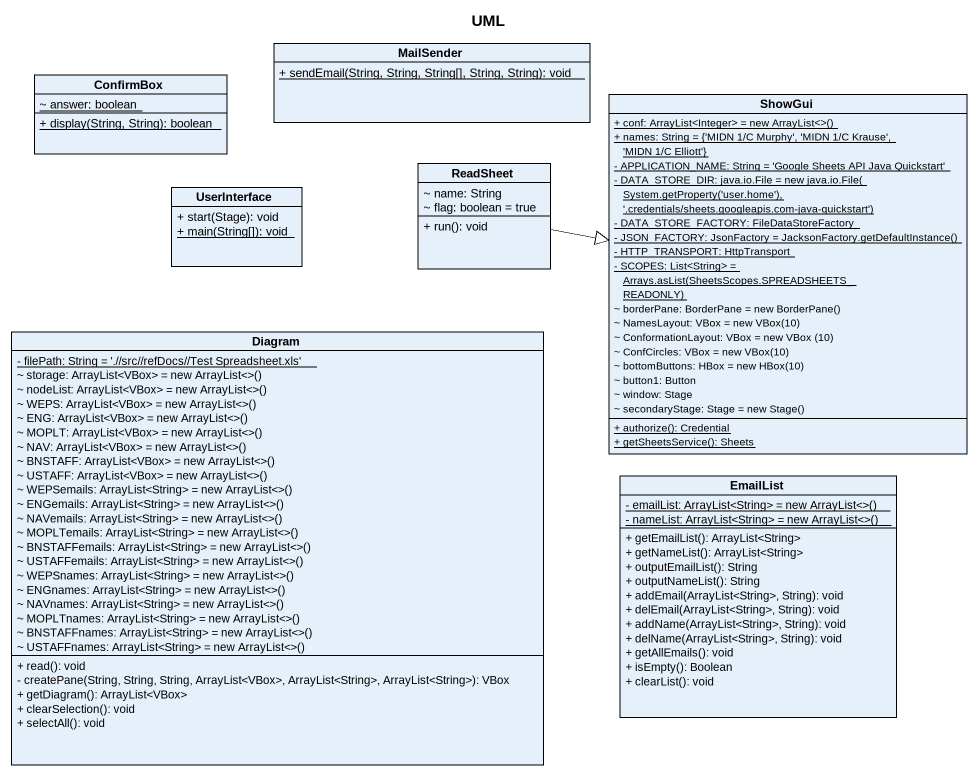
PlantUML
@startuml
title UML
hide circle
hide empty members
skinparam classAttributeIconSize 0
class ConfirmBox {
  {static} ~ answer: boolean
  {static} + display(String, String): boolean
}
class MailSender {
  {static} + sendEmail(String, String, String[], String, String): void
}
class ShowGui {
  {static} {field} + conf: ArrayList<Integer> = new ArrayList<>()
  {static} + names: String = {'MIDN 1/C Murphy', 'MIDN 1/C Krause', 'MIDN 1/C Elliott'}
  {static} - APPLICATION_NAME: String = 'Google Sheets API Java Quickstart'
  {static} {field} - DATA_STORE_DIR: java.io.File = new java.io.File( System.getProperty('user.home'), '.credentials/sheets.googleapis.com-java-quickstart')
  {static} - DATA_STORE_FACTORY: FileDataStoreFactory
  {static} {field} - JSON_FACTORY: JsonFactory = JacksonFactory.getDefaultInstance()
  {static} - HTTP_TRANSPORT: HttpTransport
  {static} {field} - SCOPES: List<String> = Arrays.asList(SheetsScopes.SPREADSHEETS_READONLY)
  {field} ~ borderPane: BorderPane = new BorderPane()
  {field} ~ NamesLayout: VBox = new VBox(10)
  {field} ~ ConformationLayout: VBox = new VBox (10)
  {field} ~ ConfCircles: VBox = new VBox(10)
  {field} ~ bottomButtons: HBox = new HBox(10)
  ~ button1: Button
  ~ window: Stage
  {field} ~ secondaryStage: Stage = new Stage()
  {static} + authorize(): Credential
  {static} + getSheetsService(): Sheets
}
class UserInterface {
  + start(Stage): void
  {static} + main(String[]): void
}
class ReadSheet {
  ~ name: String
  ~ flag: boolean = true
  + run(): void
}
class Diagram {
  {static} - filePath: String = '.~//src~//refDocs~//Test Spreadsheet.xls'
  {field} ~ storage: ArrayList<VBox> = new ArrayList<>()
  {field} ~ nodeList: ArrayList<VBox> = new ArrayList<>()
  {field} ~ WEPS: ArrayList<VBox> = new ArrayList<>()
  {field} ~ ENG: ArrayList<VBox> = new ArrayList<>()
  {field} ~ MOPLT: ArrayList<VBox> = new ArrayList<>()
  {field} ~ NAV: ArrayList<VBox> = new ArrayList<>()
  {field} ~ BNSTAFF: ArrayList<VBox> = new ArrayList<>()
  {field} ~ USTAFF: ArrayList<VBox> = new ArrayList<>()
  {field} ~ WEPSemails: ArrayList<String> = new ArrayList<>()
  {field} ~ ENGemails: ArrayList<String> = new ArrayList<>()
  {field} ~ NAVemails: ArrayList<String> = new ArrayList<>()
  {field} ~ MOPLTemails: ArrayList<String> = new ArrayList<>()
  {field} ~ BNSTAFFemails: ArrayList<String> = new ArrayList<>()
  {field} ~ USTAFFemails: ArrayList<String> = new ArrayList<>()
  {field} ~ WEPSnames: ArrayList<String> = new ArrayList<>()
  {field} ~ ENGnames: ArrayList<String> = new ArrayList<>()
  {field} ~ NAVnames: ArrayList<String> = new ArrayList<>()
  {field} ~ MOPLTnames: ArrayList<String> = new ArrayList<>()
  {field} ~ BNSTAFFnames: ArrayList<String> = new ArrayList<>()
  {field} ~ USTAFFnames: ArrayList<String> = new ArrayList<>()
  + read(): void
  - createPane(String, String, String, ArrayList<VBox>, ArrayList<String>, ArrayList<String>): VBox
  + getDiagram(): ArrayList<VBox>
  + clearSelection(): void
  + selectAll(): void
}
class EmailList {
  {static} {field} - emailList: ArrayList<String> = new ArrayList<>()
  {static} {field} - nameList: ArrayList<String> = new ArrayList<>()
  + getEmailList(): ArrayList<String>
  + getNameList(): ArrayList<String>
  + outputEmailList(): String
  + outputNameList(): String
  + addEmail(ArrayList<String>, String): void
  + delEmail(ArrayList<String>, String): void
  + addName(ArrayList<String>, String): void
  + delName(ArrayList<String>, String): void
  + getAllEmails(): void
  + isEmpty(): Boolean
  + clearList(): void
}
ReadSheet -right-|> ShowGui
@enduml
